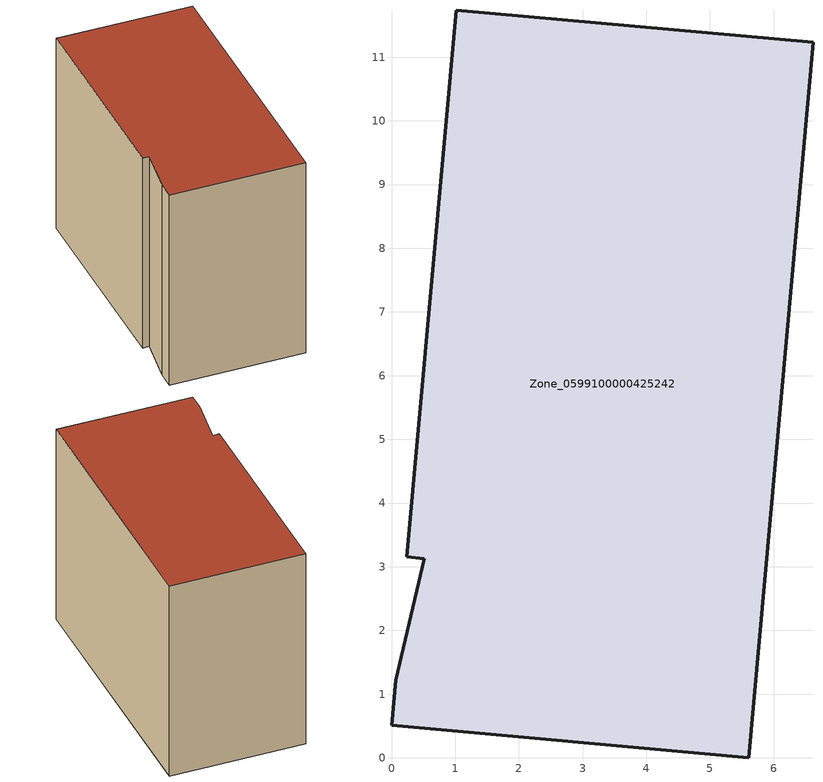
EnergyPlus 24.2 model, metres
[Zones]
Zone_0599100000425242
 floor ground (C_G): 0.52,3.13 0.24,3.15 1.01,11.74 6.62,11.24 5.61,0 0,0.51 0.06,1.21 z0
 wall outside (C_F): 6.62,11.24 1.01,11.74 0.24,3.15 0.52,3.13 0.06,1.21 0,0.51 5.61,0 6.62,11.24 z0:8.82
 roof outside (C_R): 0.24,3.15 0.52,3.13 0.06,1.21 0,0.51 5.61,0 6.62,11.24 1.01,11.74 z8.82
[BUILDING]
Pand.0599100000425242: North Axis=0; Terrain=City; Loads Convergence Tolerance Value=0.04; Temperature Convergence Tolerance Value=0.4; Solar Distribution=FullExterior; Maximum Number of Warmup Days=25; Minimum Number of Warmup Days=1
[Site:Location]
Rotterdam.The.Hague.AP_ZH_NLD Design_Conditions: Latitude=51.96; Longitude=4.45; Time Zone=1; Elevation=-4.5
[SITE:GROUNDTEMPERATURE:BUILDINGSURFACE]
18, 18, 18, 18, 18, 18, 18, 18, 18, 18, 18, 18
[MATERIAL] Thermal Absorptance=0.9; Solar Absorptance=0.7; Visible Absorptance=0.7
Name | Roughness | Thickness | Conductivity | Density | Specific Heat
G.TI.2006-2014 | MediumSmooth | 0.15 | 0.06 | 540 | 1210
F.TI.2006-2014 | Rough | 0.3 | 0.12 | 1920 | 840
R.TI.2006-2014 | MediumRough | 0.2 | 0.08 | 1500 | 1000
[CONSTRUCTION]
C_G: G.TI.2006-2014
C_F: F.TI.2006-2014
C_R: R.TI.2006-2014
[ZONE]
Zone_0599100000425242: Type=1; Multiplier=1; Ceiling Height=Autocalculate; Volume=Autocalculate; Floor Area=autocalculate; Part of Total Floor Area=Yes
[ZONEINFILTRATION:DESIGNFLOWRATE]
Infil_Zone_0599100000425242: Zone or ZoneList or Space or SpaceList=Zone_0599100000425242; Schedule=AlwaysOn; Design Flow Rate Calculation Method=Flow/Area; Flow Rate per Floor Area=0.0015; Constant Term Coefficient=1; Temperature Term Coefficient=0; Velocity Term Coefficient=0; Velocity Squared Term Coefficient=0
[HVACTEMPLATE:ZONE:IDEALLOADSAIRSYSTEM]
Zone_0599100000425242: Maximum Heating Supply Air Temperature=50; Minimum Cooling Supply Air Temperature=13; Maximum Heating Supply Air Humidity Ratio=0.0156; Minimum Cooling Supply Air Humidity Ratio=0.0077; Heating Limit=NoLimit; Cooling Limit=NoLimit; Dehumidification Control Type=ConstantSensibleHeatRatio; Cooling Sensible Heat Ratio=0.7; Dehumidification Setpoint=60; Humidification Control Type=None; Humidification Setpoint=30; Outdoor Air Method=None; Outdoor Air Flow Rate per Person=0.00944; Outdoor Air Flow Rate per Zone Floor Area=0; Outdoor Air Flow Rate per Zone=0; Demand Controlled Ventilation Type=None; Outdoor Air Economizer Type=NoEconomizer; Heat Recovery Type=None; Sensible Heat Recovery Effectiveness=0.7; Latent Heat Recovery Effectiveness=0.65
[ZONECONTROL:THERMOSTAT]
ThermostatControl_Zone_0599100000425242: Zone or ZoneList=Zone_0599100000425242; Control Type Schedule=DualSetpointControlType; Control 1=Thermostat_Zone_0599100000425242; Temperature Difference Between Cutout And Setpoint=0
[THERMOSTATSETPOINT:DUALSETPOINT]
Thermostat_Zone_0599100000425242: Heating Setpoint Temperature Schedule=HeatingSetpoint_Zone_0599100000425242; Cooling Setpoint Temperature Schedule=CoolingSetpoint_Zone_0599100000425242
[SCHEDULE:COMPACT]
HeatingSetpoint_Zone_0599100000425242: Through: 12/31, For: AllDays, Until: 24:00, 21
CoolingSetpoint_Zone_0599100000425242: Through: 12/31, For: AllDays, Until: 24:00, 24
DualSetpointControlType: Through: 12/31, For: AllDays, Until: 24:00, 4
AlwaysOn: Through: 12/31, For: AllDays, Until: 24:00, 1
